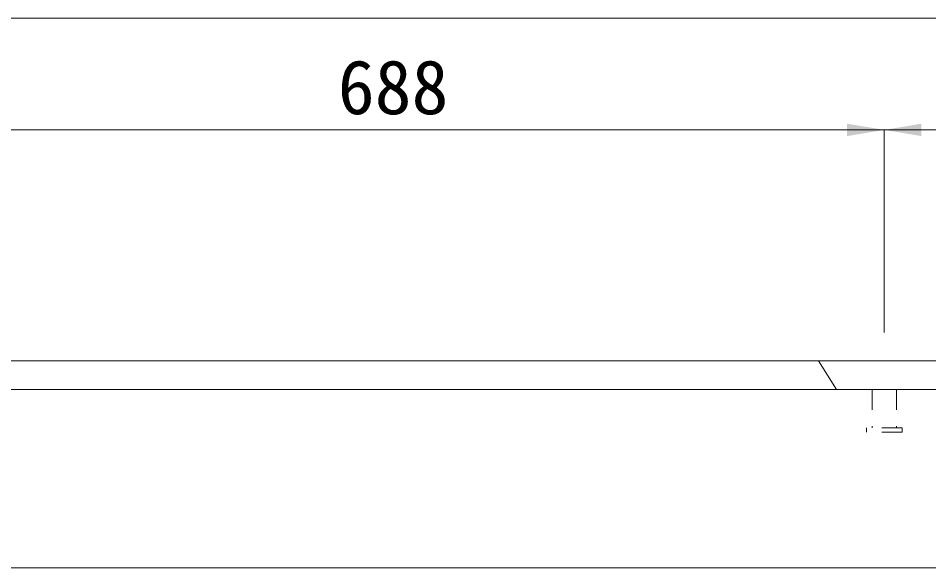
# Model space of a CAD drawing. Units: millimetres at full size; details may follow other scales. Extents: x 5964 to 125098, y -10801 to 28073.
# Drawn here: x 19150 to 19788, y 3733 to 4118 of the extents above; entities that cross this region are included whole.
import ezdxf
from ezdxf.enums import TextEntityAlignment as Align

# ---------------------------------------------------------------- set-up
doc = ezdxf.new("R2010")
doc.units = ezdxf.units.MM
doc.header["$LTSCALE"] = 19
doc.linetypes.add('USER1', pattern=[1.35, 0.75, -0.6])
for name, color, linetype, lineweight in [('インサート', 3, 'USER1', 9), ('寸法線', 7, 'Continuous', 9), ('本体', 2, 'Continuous', 9)]:
    doc.layers.add(name, color=color, linetype=linetype, lineweight=lineweight)
doc.styles.add('ＭＳ ゴシック', font='')
doc.styles.get('ＭＳ ゴシック').set_extended_font_data('MS Gothic')

# ---------------------------------------------------------------- blocks, each defined once
blk = doc.blocks.new('filled_arrow')
at = {"color": 0, "linetype": 'Continuous', "lineweight": -2}
blk.add_solid([(7.5, 1.25), (0, 0), (7.5, -1.25)], dxfattribs=at)

msp = doc.modelspace()

# ---------------------------------------------------------------- linework, layer by layer
at = {"layer": 'インサート'}
for p, q in [((19748.47, 3857.55), (19748.47, 3830.55)), ((19765.47, 3857.55), (19765.47, 3830.55)), ((19744.47, 3830.55), (19744.47, 3827.55)), ((19769.47, 3830.55), (19744.47, 3830.55)), ((19769.47, 3827.55), (19744.47, 3827.55)), ((19769.47, 3830.55), (19769.47, 3827.55))]:
    msp.add_line(p, q, dxfattribs=at)
at = {"layer": '寸法線'}
for p, q in [((18913.97, 4117.79), (19911.97, 4117.79)), ((19068.97, 4039.5), (19756.97, 4039.5)), ((19756.97, 3897.55), (19756.97, 4039.5)), ((19756.97, 4039.5), (19911.97, 4039.5)), ((19756.97, 3897.55), (19756.97, 4039.5))]:
    msp.add_line(p, q, dxfattribs=at)
at = {"layer": '本体'}
for p, q in [((19911.97, 3877.55), (18913.97, 3877.55)), ((19710.97, 3877.55), (19723.47, 3857.55)), ((19911.97, 3732.55), (18913.97, 3732.55))]:
    msp.add_line(p, q, dxfattribs=at)
at = {"layer": '本体', "lineweight": 20}
msp.add_line((19911.97, 3857.55), (18913.97, 3857.55), dxfattribs=at)

# ---------------------------------------------------------------- block references
at = {"layer": '寸法線', "xscale": 3.47, "yscale": 3.47, "rotation": 180}
msp.add_blockref('filled_arrow', (19756.97, 4039.5), dxfattribs=at)
at = {"layer": '寸法線', "xscale": 3.47, "yscale": 3.47}
msp.add_blockref('filled_arrow', (19756.97, 4039.5), dxfattribs=at)

# ---------------------------------------------------------------- texts
at = {"layer": '寸法線', "style": 'ＭＳ ゴシック'}
msp.add_text('688', height=37.98, dxfattribs=at).set_placement((19412.97, 4069.5), align=Align.MIDDLE_CENTER)

doc.saveas('drawing.dxf')
